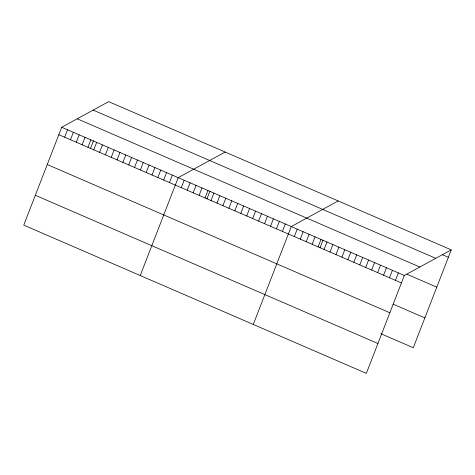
<?xml version="1.0" encoding="UTF-8"?>
<svg xmlns="http://www.w3.org/2000/svg" width="475" height="475" viewBox="0 0 475 475"><rect width="100%" height="100%" fill="white"/><g stroke="black" fill="none" stroke-linecap="round" stroke-linejoin="round"><path stroke-width="0.71" d="M61.714 127.258L23.75 225.138L366.344 373.356L404.308 275.476L451.25 249.862L108.656 101.644L61.714 127.258L404.308 275.476M64.653 137.21L67.539 129.776M70.478 139.733L73.364 132.293M76.303 142.251L79.188 134.817M82.127 144.768L85.013 137.334M87.952 147.292L90.838 139.852M90.47 148.538L93.45 140.849M93.777 149.809L96.663 142.375M99.602 152.327L102.481 144.893M105.426 154.85L108.306 147.41M111.245 157.368L114.131 149.934M117.07 159.891L119.955 152.451M122.894 162.408L125.78 154.975M128.719 164.926L131.605 157.492M134.544 167.449L137.429 160.01M140.368 169.967L143.254 162.533M146.193 172.484L149.079 165.051M152.018 175.008L154.903 167.568M157.842 177.525L160.722 170.092M163.667 180.049L166.547 172.609M169.486 182.566L172.372 175.132M140.232 275.53L178.196 177.65L225.138 152.042M181.26 187.661L184.146 180.227M187.215 190.232L190.095 182.798M193.165 192.808L196.05 185.375M199.114 195.385L202 187.946M205.063 197.956L207.949 190.523M206.952 198.93L209.932 191.247M211.013 200.533L213.898 193.093M216.962 203.104L219.848 195.67M222.917 205.681L225.797 198.247M228.867 208.252L231.747 200.818M234.816 210.829L237.702 203.395M240.766 213.406L243.651 205.966M246.715 215.977L249.601 208.543M252.664 218.553L255.55 211.114M258.62 221.124L261.499 213.691M264.569 223.701L267.449 216.262M270.518 226.272L273.404 218.838M276.468 228.849L279.353 221.415M282.417 231.426L285.303 223.986M253.288 324.443L291.252 226.563L338.194 200.955M294.316 236.574L297.202 229.134M300.271 239.145L303.151 231.711M306.221 241.722L309.106 234.282M312.17 244.292L315.056 236.859M318.119 246.869L321.005 239.436M320.008 247.843L322.988 240.154M324.069 249.446L326.954 242.007M330.018 252.017L332.904 244.583M335.973 254.594L338.853 247.154M341.923 257.165L344.803 249.731M347.872 259.742L350.758 252.302M353.822 262.313L356.707 254.879M359.771 264.89L362.657 257.456M365.72 267.467L368.606 260.027M371.67 270.038L374.555 262.604M377.625 272.614L380.505 265.175M383.574 275.185L386.46 267.752M389.524 277.762L392.409 270.322M395.473 280.333L398.359 272.899M451.25 249.862L413.286 347.742L380.891 333.729M442.415 254.725L448.364 257.302M93.165 110.099L435.759 258.317M77.205 118.803L419.799 267.021M407.039 274.277L436.786 287.149M58.829 134.692L401.423 282.91M393.128 304.166L424.864 317.9M47.257 164.54L389.844 312.758M35.328 195.29L377.922 343.508"/></g></svg>
